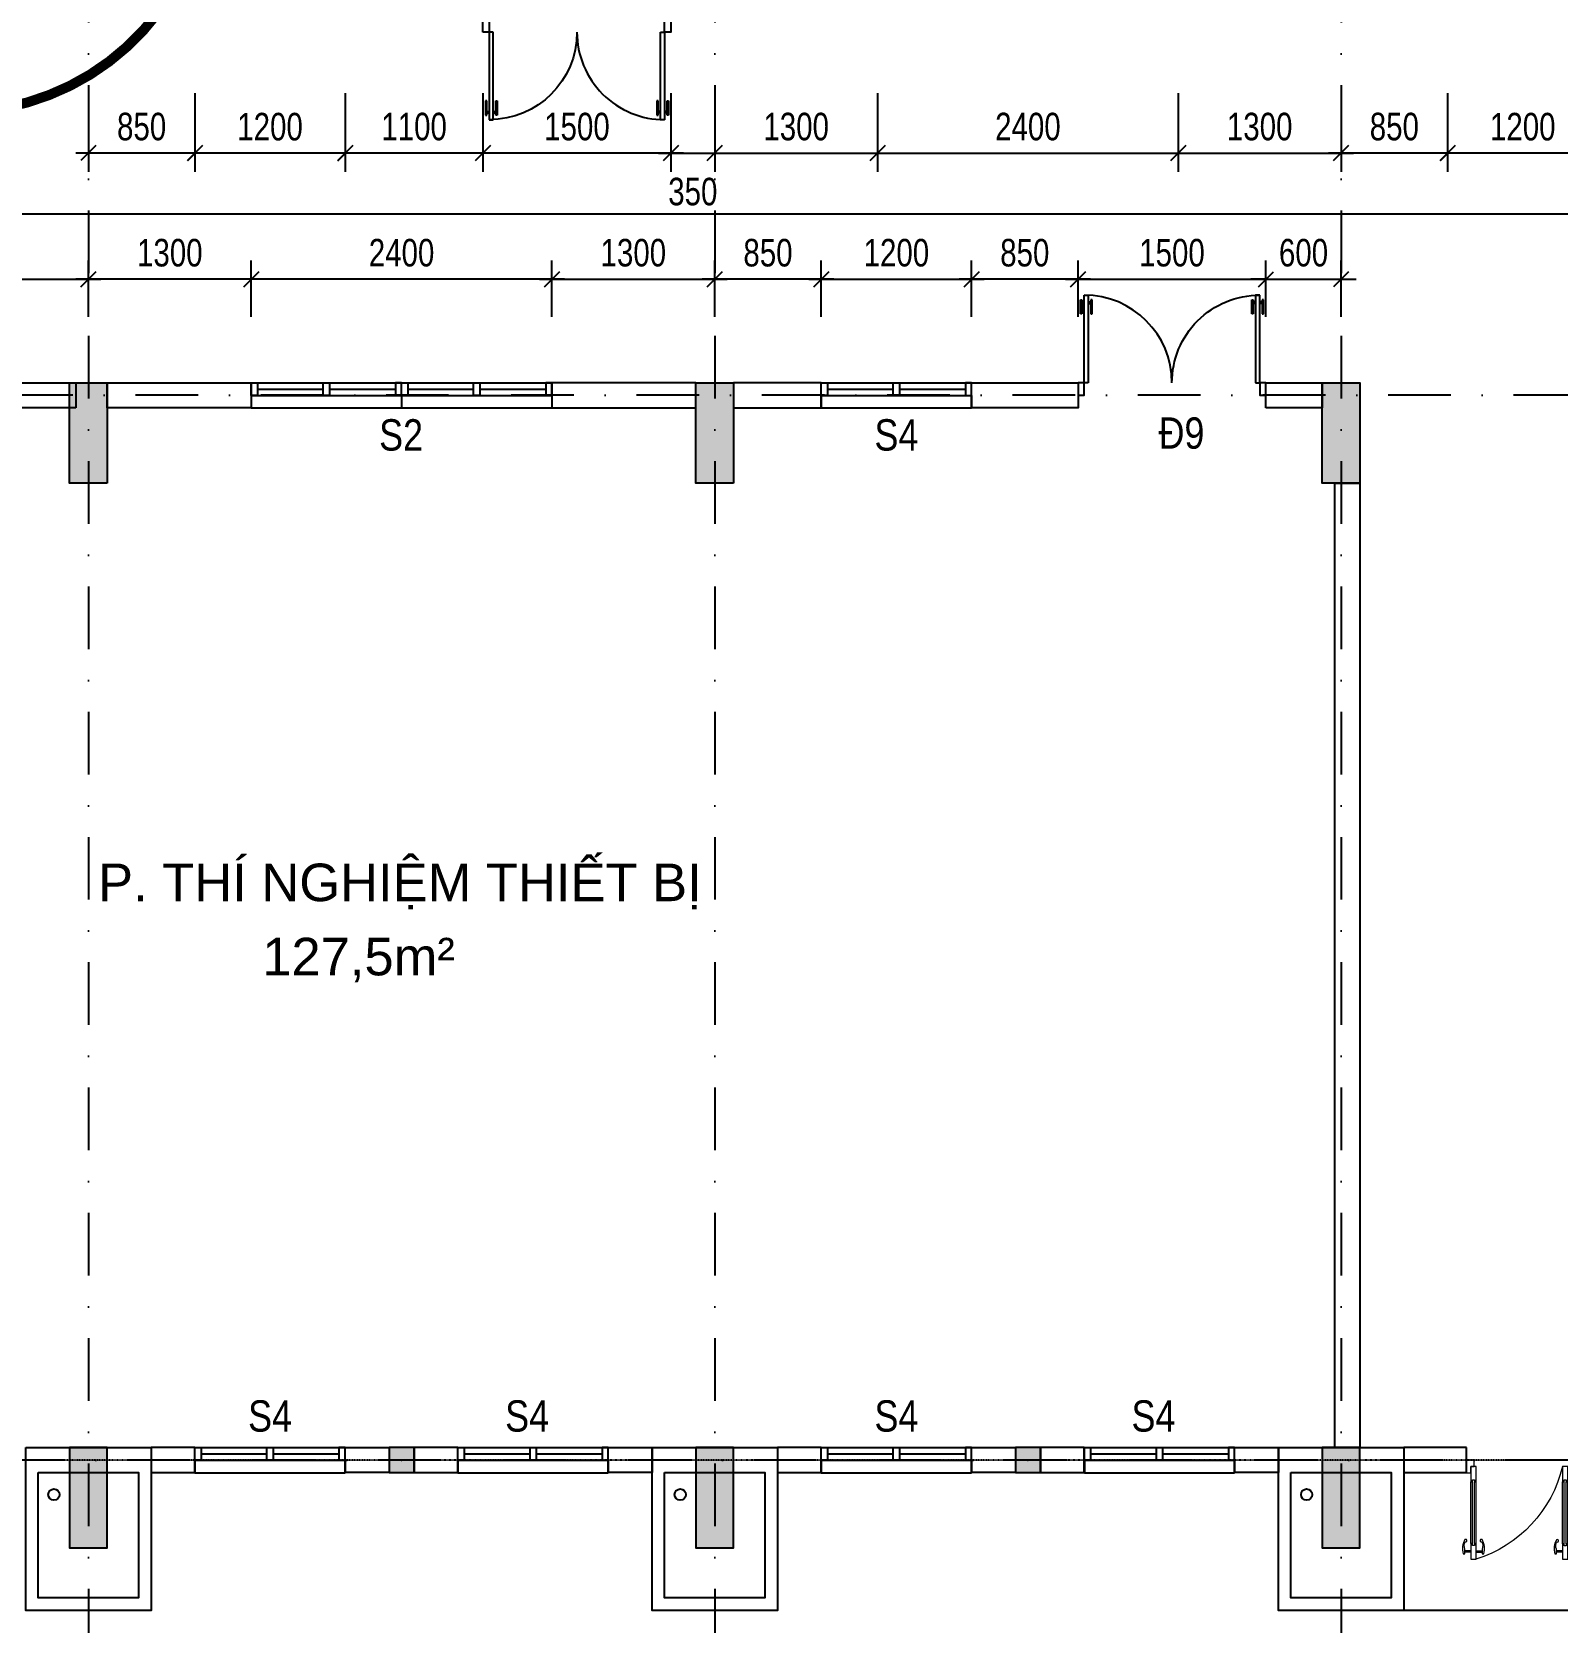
# Model space of a CAD drawing. Header units: millimetres. Extents: x -9574 to 115615, y -25569 to 161230.
# Drawn here: x 4550 to 16731, y -1379 to 11400 of the extents above; entities that cross this region are included whole.
import ezdxf
from ezdxf.enums import TextEntityAlignment as Align

# ---------------------------------------------------------------- set-up
doc = ezdxf.new("R2010")
doc.units = ezdxf.units.MM
for name, pattern in [('KHOANH CT TM-T2-VS1 2$0$HIDDEN', [9.525, 6.35, -3.175]), ('luoi  H3$0$DASHDOT', [1, 0.5, -0.25, 0, -0.25]), ('luoi  H3$0$DASHDOT2', [0.5, 0.25, -0.125, 0, -0.125])]:
    doc.linetypes.add(name, pattern=pattern)
for name, color, linetype in [('$1$KICHTHUOC', 2, 'Continuous'), ('cot TT T1$0$COT1', 7, 'Continuous'), ('cot TT T1$0$COTPHU7', 7, 'Continuous'), ('CUA3', 3, 'Continuous'), ('cuaTT T1$0$TEXTcuaT1', 2, 'Continuous'), ('DAUCAT$0$GHICHU', 6, 'Continuous'), ('dimTT T1$0$KICHTHUOC', 2, 'Continuous'), ('GAIN TT 1$0$TUONG6', 6, 'Continuous'), ('KHOANH CT TM-T2-VS1 2$0$REC', 40, 'KHOANH CT TM-T2-VS1 2$0$HIDDEN'), ('luoi  H3$0$truc 3', 8, 'Continuous'), ('luoi  H3$0$TRUC9', 251, 'luoi  H3$0$DASHDOT'), ('text T1$0$textH3', 4, 'Continuous'), ('TT T1$0$03', 4, 'Continuous'), ('TT T1$0$COTPHU7', 7, 'Continuous'), ('TT T1$0$CUA3', 3, 'Continuous'), ('TT T1$0$DODOC2', 7, 'Continuous'), ('TT T1$0$TUONG6', 6, 'Continuous')]:
    doc.layers.add(name, color=color, linetype=linetype)
doc.layers.add('TT T1$0$N-CUA', color=4, linetype='Continuous', lineweight=18)
doc.styles.add('cuaTT T1$0$VNI-Helve-Condense', font='vhelvcn_0.ttf')
doc.styles.add('DAUCAT$0$Tahoma', font='tahoma_1.ttf')
doc.styles.add('dimTT T1$1$VSIMPLEX.SHX', font='VSIMPLEX.SHX', dxfattribs={"width": 0.8})
doc.styles.add('text T1$0$VNI-HELVE', font='vhelven_0.ttf')
doc.dimstyles.new('dimTT T1$1$1-100', dxfattribs={"dimscale": 0, "dimtxt": 220, "dimasz": 120, "dimexe": 150, "dimexo": 300, "dimgap": 100, "dimtad": 1, "dimdec": 0, "dimzin": 0, "dimdsep": 46, "dimtxsty": 'dimTT T1$1$VSIMPLEX.SHX', "dimblk1": 'dimTT T1$1$_OBLIQUE', "dimblk2": 'dimTT T1$1$_OBLIQUE', "dimsah": 1, "dimcen": 0, "dimdle": 100, "dimclrd": 2, "dimclre": 2, "dimclrt": 4, "dimadec": 0, "dimazin": 0, "dimtfac": 1, "dimtdec": 0, "dimtix": 1, "dimtmove": 2, "dimatfit": 3, "dimfxl": 0, "dimtolj": 1, "dimtzin": 0, "dimlwd": -1, "dimlwe": -1, "dimarcsym": 0})

# ---------------------------------------------------------------- blocks, each defined once
blk = doc.blocks.new('luoi  H3')
at = {"layer": 'luoi  H3$0$truc 3', "linetype": 'luoi  H3$0$DASHDOT2', "ltscale": 2000}
for p, q in [((5000, 23976.2), (5000, -1379.3)), ((10000, 23976.2), (10000, -1379.3)), ((15000, 23976.2), (15000, -1379.3)), ((15000, 23976.2), (15000, -1379.3)), ((67881.8, 8500), (5.2, 8500)), ((66816.3, 0), (-994.8, 0))]:
    blk.add_line(p, q, dxfattribs=at)
at = {"layer": 'luoi  H3$0$TRUC9', "ltscale": 2}
blk.add_line((66816.3, 0), (-994.8, 0), dxfattribs=at)
blk = doc.blocks.new('TT T1$0$A$C75A46D49')
at = {"layer": 'TT T1$0$N-CUA'}
for p, q in [((-4255, 411), (-4303, 411)), ((-4255, 401), (-4303, 401)), ((-4215, 411), (-4166, 411)), ((-4215, 401), (-4166, 401)), ((-3524, 412), (-3572, 412)), ((-3524, 402), (-3572, 402)), ((-3483, 412), (-3435, 412)), ((-3483, 402), (-3435, 402)), ((-2102, 412), (-2150, 412)), ((-2102, 402), (-2150, 402)), ((-2061, 412), (-2013, 412)), ((-2061, 402), (-2013, 402)), ((-1368, 411), (-1417, 411)), ((-1368, 401), (-1417, 401)), ((-1328, 411), (-1280, 411)), ((-1328, 401), (-1280, 401)), ((-4255, 344), (-4255, -148)), ((-4214, 344), (-4214, -148)), ((-3524, 345), (-3524, -148)), ((-3483, 345), (-3483, -148)), ((-2102, 345), (-2102, -148)), ((-2061, 345), (-2061, -148)), ((-1368, 344), (-1368, -148)), ((-1328, 344), (-1328, -148))]:
    blk.add_line(p, q, dxfattribs=at)
at = {"layer": 'TT T1$0$N-CUA', "color": 8}
for p, q in [((-4243, 344), (-4243, -148)), ((-4227, 344), (-4227, -148)), ((-3512, 345), (-3512, -148)), ((-3495, 345), (-3495, -148)), ((-2090, 345), (-2090, -148)), ((-2073, 345), (-2073, -148)), ((-1356, 344), (-1356, -148)), ((-1340, 344), (-1340, -148))]:
    blk.add_line(p, q, dxfattribs=at)
at = {"layer": 'TT T1$0$N-CUA'}
for points in [[(-4302, 329, -0.468874), (-4288, 324, -0.765143), (-4303, 312, -0.211764), (-4316, 425), (-4303, 425), (-4303, 388, 0.208252)], [(-4181, 324, -0.468874), (-4167, 329, 0.208252), (-4166, 388), (-4166, 425), (-4153, 425, -0.211764), (-4166, 312, -0.765143)], [(-3571, 330, -0.468874), (-3557, 325, -0.765143), (-3572, 313, -0.211764), (-3585, 426), (-3572, 426), (-3572, 389, 0.208252)], [(-3450, 325, -0.468874), (-3435, 330, 0.208252), (-3435, 389), (-3435, 426), (-3422, 426, -0.211764), (-3435, 313, -0.765143)], [(-2135, 325, 0.468874), (-2150, 330, -0.208252), (-2150, 389), (-2150, 426), (-2163, 426, 0.211764), (-2150, 313, 0.765143)], [(-2014, 330, 0.468874), (-2028, 325, 0.765143), (-2013, 313, 0.211764), (-2000, 426), (-2013, 426), (-2013, 389, -0.208252)], [(-1402, 324, 0.468874), (-1416, 329, -0.208252), (-1417, 388), (-1417, 425), (-1430, 425, 0.211764), (-1417, 312, 0.765143)], [(-1280, 329, 0.468874), (-1295, 324, 0.765143), (-1280, 312, 0.211764), (-1267, 425), (-1280, 425), (-1280, 388, -0.208252)]]:
    blk.add_lwpolyline(points, format="xyb", close=True, dxfattribs=at)
for points in [[(-4243, 360), (-4243, 344), (-4255, 344), (-4255, 468), (-4214, 468), (-4214, 344), (-4227, 344), (-4227, 360)], [(-3512, 361), (-3512, 345), (-3524, 345), (-3524, 469), (-3483, 469), (-3483, 345), (-3495, 345), (-3495, 361)], [(-2073, 361), (-2073, 345), (-2061, 345), (-2061, 469), (-2102, 469), (-2102, 345), (-2090, 345), (-2090, 361)], [(-1340, 360), (-1340, 344), (-1328, 344), (-1328, 468), (-1368, 468), (-1368, 344), (-1356, 344), (-1356, 360)], [(-4230, -272), (-4230, -322), (-4292, -322), (-4292, -222), (-4255, -222), (-4255, -272)], [(-4255, -148), (-4243, -148), (-4243, -164), (-4227, -164), (-4227, -148), (-4214, -148), (-4214, -272), (-4255, -272)], [(-3524, -148), (-3512, -148), (-3512, -164), (-3495, -164), (-3495, -148), (-3483, -148), (-3483, -272), (-3524, -272)], [(-2061, -148), (-2073, -148), (-2073, -164), (-2090, -164), (-2090, -148), (-2102, -148), (-2102, -272), (-2061, -272)], [(-1328, -148), (-1340, -148), (-1340, -164), (-1356, -164), (-1356, -148), (-1368, -148), (-1368, -272), (-1328, -272)], [(-1352, -272), (-1352, -322), (-1291, -322), (-1291, -222), (-1328, -222), (-1328, -272)]]:
    blk.add_lwpolyline(points, close=True, dxfattribs=at)
at = {"layer": 'TT T1$0$N-CUA', "color": 8}
for centre, radius, start, end in [((-4521, -510), 1025, 13.3849, 72.6193), ((-3765, -491), 1001, 13.7039, 73.6477), ((-1820, -491), 1001, 106.3523, 166.2961), ((-1062, -512), 1027, 107.3331, 166.4857)]:
    blk.add_arc(centre, radius, start, end, dxfattribs=at)
blk = doc.blocks.new('TT T1$0$CUA 1200')
at = {"layer": 'TT T1$0$CUA3'}
for p, q in [((230027, 244954), (228827, 244954)), ((230027, 244854), (228827, 244854)), ((230027, 244854), (230027, 244954)), ((230027, 244754), (228827, 244754)), ((229402, 244804), (228877, 244804)), ((229977, 244804), (229452, 244804))]:
    blk.add_line(p, q, dxfattribs=at)
blk.add_lwpolyline([(228827, 244854), (228827, 244954)], dxfattribs=at)
for points in [[(228827, 244754), (228877, 244754), (228877, 244854), (228827, 244854)], [(229452, 244754), (229402, 244754), (229402, 244854), (229452, 244854)], [(230027, 244754), (229977, 244754), (229977, 244854), (230027, 244854)]]:
    blk.add_lwpolyline(points, close=True, dxfattribs=at)
blk = doc.blocks.new('TT T1$0$Cotvuong')
blk.add_hatch(color=256).paths.add_polyline_path([(50, 50), (-50, 50), (-50, -50), (50, -50)])
blk.add_lwpolyline([(-50, -50), (50, -50), (50, 50), (-50, 50)], close=True)
blk.add_point((0, 0))
blk = doc.blocks.new('TT T1$0$D1500')
at = {"linetype": 'Continuous'}
for p, q in [((-700, -50), (-700, -82)), ((0, -50), (-700, -50)), ((-700, -82), (0, -82)), ((-550, -20), (-663, -20)), ((-663, -20), (-663, -31)), ((-663, -31), (-550, -31)), ((-663, -102), (-550, -102)), ((-663, -112), (-663, -102)), ((-550, -112), (-663, -112)), ((-645, -31), (-645, -50)), ((-645, -82), (-645, -102)), ((-634, -31), (-634, -50)), ((-634, -82), (-634, -102)), ((-550, -31), (-550, -20)), ((-550, -102), (-550, -112)), ((-550, -1388), (-663, -1388)), ((-663, -1388), (-663, -1398)), ((-663, -1398), (-550, -1398)), ((-645, -1418), (-645, -1398)), ((-634, -1418), (-634, -1398)), ((-550, -1398), (-550, -1388)), ((-700, -1418), (0, -1418)), ((-700, -1450), (-700, -1418)), ((0, -1450), (-700, -1450)), ((-663, -1469), (-550, -1469)), ((-663, -1480), (-663, -1469)), ((-550, -1480), (-663, -1480)), ((-645, -1469), (-645, -1450)), ((-634, -1469), (-634, -1450)), ((-550, -1469), (-550, -1480))]:
    blk.add_line(p, q, dxfattribs=at)
at = {"color": 4, "linetype": 'Continuous'}
for p, q in [((0, -82), (0, -50)), ((0, -1418), (0, -1450))]:
    blk.add_line(p, q, dxfattribs=at)
at = {"ltscale": 2}
for points in [[(0, -50), (100, -50), (100, 0), (0, 0)], [(0, -1500), (100, -1500), (100, -1450), (0, -1450)]]:
    blk.add_lwpolyline(points, close=True, dxfattribs=at)
at = {"linetype": 'Continuous', "extrusion": (0, 0, -1)}
blk.add_ellipse((0, -50), major_axis=(495, 495), ratio=1, start_param=2.356194, end_param=3.926991, dxfattribs=at)
at = {"linetype": 'Continuous'}
blk.add_ellipse((0, -1450), major_axis=(-495, 495), ratio=1, start_param=-0.785398, end_param=0.785398, dxfattribs=at)
blk = doc.blocks.new('TT T1')
at = {"layer": 'TT T1$0$03'}
blk.add_lwpolyline([(19500, -1199.6), (15500, -1199.6)], dxfattribs=at)
at = {"layer": 'TT T1$0$DODOC2', "ltscale": 2}
for centre in [(4725, -274.4), (9725, -274.4), (14725, -274.4)]:
    blk.add_circle(centre, 45, dxfattribs=at)
at = {"layer": 'TT T1$0$TUONG6'}
for points in [[(4900, 8400), (3250, 8400), (3250, 8600), (4900, 8600)], [(5150, 8400), (5150, 8600), (6300, 8600), (6300, 8400)], [(9850, 8400), (9850, 8600), (8700, 8600), (8700, 8400)], [(10150, 8400), (10850, 8400), (10850, 8600), (10150, 8600)], [(12050, 8600), (12900, 8600), (12900, 8400), (12050, 8400)], [(14400, 8400), (14400, 8600), (14850, 8600), (14850, 8400)], [(15150, 7800), (15150, 100.4), (14950, 100.4), (14950, 7800)], [(5500, -99.3), (5850, -99.3), (5850, 100.7), (5500, 100.7)], [(7050, 100.7), (7400, 100.7), (7400, -99.3), (7050, -99.3)], [(7950, 100.7), (7600, 100.7), (7600, -99.3), (7950, -99.3)], [(9500, -99.3), (9150, -99.3), (9150, 100.7), (9500, 100.7)], [(10500, -99.3), (10850, -99.3), (10850, 100.7), (10500, 100.7)], [(12050, 100.7), (12400, 100.7), (12400, -99.3), (12050, -99.3)], [(12950, 100.7), (12600, 100.7), (12600, -99.3), (12950, -99.3)], [(14500, -99.3), (14150, -99.3), (14150, 100.7), (14500, 100.7)], [(16000.1, 100.4), (15500.2, 100.4), (15500.2, -99.6), (16000.1, -99.6)]]:
    blk.add_lwpolyline(points, close=True, dxfattribs=at)
at = {"layer": 'TT T1$0$03', "rotation": 180}
for p in [(236327.4, 253353.6), (237527.4, 253353.6), (240877.4, 253353.6), (235877.4, 244854.3), (237977.4, 244854.3), (240877.4, 244854.3), (242977.4, 244854.3)]:
    blk.add_blockref('TT T1$0$CUA 1200', p, dxfattribs=at)
at = {"layer": 'TT T1$0$COTPHU7', "ltscale": 2, "xscale": 2, "yscale": 2, "rotation": 180}
for p in [(7500, 0.7), (12500, 0.7)]:
    blk.add_blockref('TT T1$0$Cotvuong', p, dxfattribs=at)
at = {"layer": 'TT T1$0$CUA3', "xscale": -1}
for name, p, rotation in [('TT T1$0$D1500', (9650, 11400), 270), ('TT T1$0$A$C75A46D49', (20291.7, -321.9), 180)]:
    blk.add_blockref(name, p, dxfattribs=dict(at, rotation=rotation))
at = {"layer": 'TT T1$0$CUA3', "rotation": 270}
blk.add_blockref('TT T1$0$D1500', (14400, 8600), dxfattribs=at)
blk = doc.blocks.new('text T1')
at = {"layer": 'text T1$0$textH3', "style": 'text T1$0$VNI-HELVE'}
for s, p in [('P. THÍ NGHIEÄM THIEÁT BÒ', (5077, 4462)), ('127,5m²', (6388, 3870))]:
    blk.add_text(s, height=300, dxfattribs=at).set_placement(p)
blk = doc.blocks.new('*U229')
blk.add_line((-7.94, 0), (-1020, 0))
at = {"style": 'DAUCAT$0$Tahoma', "flags": 8}
for tag, p in [('VIEWNUMBER-b', (-1027.94, 0)), ('VIEWNUMBER', (0, 0))]:
    blk.add_attdef(tag, text='', height=2.5, dxfattribs=at).set_placement(p, align=Align.BOTTOM_CENTER)
for tag, p in [('SHEETNUMBER-b', (-1027.94, -1.59)), ('SHEETNUMBER', (0, -1.59))]:
    blk.add_attdef(tag, text='', height=2.5, dxfattribs=at).set_placement(p, align=Align.TOP_CENTER)
blk = doc.blocks.new('DAUCAT')
at = {"layer": 'DAUCAT$0$GHICHU', "color": 6, "xscale": 70, "yscale": 70, "zscale": 70}
blk.add_blockref('*U229', (68831, 9947), dxfattribs=at)
blk = doc.blocks.new('GAIN TT 1')
at = {"layer": 'GAIN TT 1$0$TUONG6'}
for points in [[(4500, 100.4), (5500, 100.4), (5500, -1199.6), (4500, -1199.6)], [(9500, 100.4), (10500, 100.4), (10500, -1199.6), (9500, -1199.6)], [(14500, 100.4), (15500, 100.4), (15500, -1199.6), (14500, -1199.6)], [(4600, -99.6), (5400, -99.6), (5400, -1099.6), (4600, -1099.6)], [(9600, -99.6), (10400, -99.6), (10400, -1099.6), (9600, -1099.6)], [(14600, -99.6), (15400, -99.6), (15400, -1099.6), (14600, -1099.6)]]:
    blk.add_lwpolyline(points, close=True, dxfattribs=at)
blk = doc.blocks.new('cot TT T1$0$COTRET')
at = {"layer": 'cot TT T1$0$COT1'}
for points in [[(50610, -12100), (50910, -12100), (50910, -11300), (50610, -11300)], [(55610, -12100), (55910, -12100), (55910, -11300), (55610, -11300)], [(60610, -12100), (60910, -12100), (60910, -11300), (60610, -11300)], [(50610, -19800), (50910, -19800), (50910, -20600), (50610, -20600)], [(55610, -19800), (55910, -19800), (55910, -20600), (55610, -20600)], [(60610, -19800), (60910, -19800), (60910, -20600), (60610, -20600)]]:
    blk.add_hatch(color=256, dxfattribs=at).paths.add_polyline_path(points)
for points in [[(50610, -12100), (50910, -12100), (50910, -11300), (50610, -11300)], [(55610, -12100), (55910, -12100), (55910, -11300), (55610, -11300)], [(60610, -12100), (60910, -12100), (60910, -11300), (60610, -11300)], [(50610, -19800), (50910, -19800), (50910, -20600), (50610, -20600)], [(55610, -19800), (55910, -19800), (55910, -20600), (55610, -20600)], [(60610, -19800), (60910, -19800), (60910, -20600), (60610, -20600)]]:
    blk.add_lwpolyline(points, close=True, dxfattribs=at)
blk = doc.blocks.new('cot TT T1$0$Cotvuong')
blk.add_hatch(color=256).paths.add_polyline_path([(50, 50), (-50, 50), (-50, -50), (50, -50)])
blk.add_lwpolyline([(-50, -50), (50, -50), (50, 50), (-50, 50)], close=True)
blk.add_point((0, 0))
blk = doc.blocks.new('cot TT T1')
at = {"layer": 'cot TT T1$0$COT1', "ltscale": 2, "extrusion": (0, 0, -1), "zscale": -1}
blk.add_blockref('cot TT T1$0$COTRET', (-65760, 19900), dxfattribs=at)
at = {"layer": 'cot TT T1$0$COTPHU7', "ltscale": 2, "xscale": 2, "yscale": 2, "rotation": 180}
for p in [(7500, 1), (12500, 1)]:
    blk.add_blockref('cot TT T1$0$Cotvuong', p, dxfattribs=at)
blk = doc.blocks.new('KHOANH CT TM-T2-VS1 2')
at = {"layer": 'KHOANH CT TM-T2-VS1 2$0$REC', "ltscale": 100, "const_width": 80}
blk.add_lwpolyline([(1145, 24384), (3960, 24384, -0.414214), (5960, 22384), (5960, 12760, -0.414214), (3960, 10760), (1145, 10760, -0.414214), (-855, 12760), (-855, 22384, -0.414214)], format="xyb", close=True, dxfattribs=at)
blk = doc.blocks.new('dimTT T1$1$_OBLIQUE')
at = {"color": 0, "linetype": 'ByBlock'}
blk.add_line((-0.5, -0.5), (0.5, 0.5), dxfattribs=at)
blk = doc.blocks.new('*D2052')
at = {"layer": 'DEFPOINTS', "color": 0, "ltscale": 2}
for p in [(5000, 9427), (3250, 8950), (5000, 8826)]:
    blk.add_point(p, dxfattribs=at)
at = {"layer": 'dimTT T1$0$KICHTHUOC', "color": 2, "ltscale": 2}
for p, q in [((3250, 9250), (3250, 9577)), ((5000, 9126), (5000, 9577)), ((3150, 9427), (5100, 9427))]:
    blk.add_line(p, q, dxfattribs=at)
at = {"layer": 'dimTT T1$0$KICHTHUOC', "color": 2, "ltscale": 2, "xscale": 120, "yscale": 120, "zscale": 120, "rotation": 180}
blk.add_blockref('dimTT T1$1$_OBLIQUE', (3250, 9427), dxfattribs=at)
at = {"layer": 'dimTT T1$0$KICHTHUOC', "color": 2, "ltscale": 2, "xscale": 120, "yscale": 120, "zscale": 120}
blk.add_blockref('dimTT T1$1$_OBLIQUE', (5000, 9427), dxfattribs=at)
at = {"layer": 'dimTT T1$0$KICHTHUOC', "color": 4, "ltscale": 2, "insert": (4125, 9637), "char_height": 220, "attachment_point": 5, "style": 'dimTT T1$1$VSIMPLEX.SHX'}
blk.add_mtext('\\A1;1750', dxfattribs=at)
blk = doc.blocks.new('*D2130')
at = {"layer": 'DEFPOINTS', "color": 0, "ltscale": 2}
for p in [(10000, 11212), (11300, 11212), (11300, 10434)]:
    blk.add_point(p, dxfattribs=at)
at = {"layer": 'dimTT T1$0$KICHTHUOC', "color": 2, "ltscale": 2}
for p, q in [((10000, 10912), (10000, 10284)), ((11300, 10912), (11300, 10284)), ((9900, 10434), (11400, 10434))]:
    blk.add_line(p, q, dxfattribs=at)
at = {"layer": 'dimTT T1$0$KICHTHUOC', "color": 2, "ltscale": 2, "xscale": 120, "yscale": 120, "zscale": 120, "rotation": 180}
blk.add_blockref('dimTT T1$1$_OBLIQUE', (10000, 10434), dxfattribs=at)
at = {"layer": 'dimTT T1$0$KICHTHUOC', "color": 2, "ltscale": 2, "xscale": 120, "yscale": 120, "zscale": 120}
blk.add_blockref('dimTT T1$1$_OBLIQUE', (11300, 10434), dxfattribs=at)
at = {"layer": 'dimTT T1$0$KICHTHUOC', "color": 4, "ltscale": 2, "insert": (10650, 10644), "char_height": 220, "attachment_point": 5, "style": 'dimTT T1$1$VSIMPLEX.SHX'}
blk.add_mtext('\\A1;1300', dxfattribs=at)
blk = doc.blocks.new('*D2131')
at = {"layer": 'DEFPOINTS', "color": 0, "ltscale": 2}
for p in [(11300, 11212), (13700, 11212), (13700, 10434)]:
    blk.add_point(p, dxfattribs=at)
at = {"layer": 'dimTT T1$0$KICHTHUOC', "color": 2, "ltscale": 2}
for p, q in [((11300, 10912), (11300, 10284)), ((13700, 10912), (13700, 10284)), ((11200, 10434), (13800, 10434))]:
    blk.add_line(p, q, dxfattribs=at)
at = {"layer": 'dimTT T1$0$KICHTHUOC', "color": 2, "ltscale": 2, "xscale": 120, "yscale": 120, "zscale": 120, "rotation": 180}
blk.add_blockref('dimTT T1$1$_OBLIQUE', (11300, 10434), dxfattribs=at)
at = {"layer": 'dimTT T1$0$KICHTHUOC', "color": 2, "ltscale": 2, "xscale": 120, "yscale": 120, "zscale": 120}
blk.add_blockref('dimTT T1$1$_OBLIQUE', (13700, 10434), dxfattribs=at)
at = {"layer": 'dimTT T1$0$KICHTHUOC', "color": 4, "ltscale": 2, "insert": (12500, 10644), "char_height": 220, "attachment_point": 5, "style": 'dimTT T1$1$VSIMPLEX.SHX'}
blk.add_mtext('\\A1;2400', dxfattribs=at)
blk = doc.blocks.new('*D2132')
at = {"layer": 'DEFPOINTS', "color": 0, "ltscale": 2}
for p in [(13700, 11212), (15000, 11212), (15000, 10434)]:
    blk.add_point(p, dxfattribs=at)
at = {"layer": 'dimTT T1$0$KICHTHUOC', "color": 2, "ltscale": 2}
for p, q in [((13700, 10912), (13700, 10284)), ((15000, 10912), (15000, 10284)), ((13600, 10434), (15100, 10434))]:
    blk.add_line(p, q, dxfattribs=at)
at = {"layer": 'dimTT T1$0$KICHTHUOC', "color": 2, "ltscale": 2, "xscale": 120, "yscale": 120, "zscale": 120, "rotation": 180}
blk.add_blockref('dimTT T1$1$_OBLIQUE', (13700, 10434), dxfattribs=at)
at = {"layer": 'dimTT T1$0$KICHTHUOC', "color": 2, "ltscale": 2, "xscale": 120, "yscale": 120, "zscale": 120}
blk.add_blockref('dimTT T1$1$_OBLIQUE', (15000, 10434), dxfattribs=at)
at = {"layer": 'dimTT T1$0$KICHTHUOC', "color": 4, "ltscale": 2, "insert": (14350, 10644), "char_height": 220, "attachment_point": 5, "style": 'dimTT T1$1$VSIMPLEX.SHX'}
blk.add_mtext('\\A1;1300', dxfattribs=at)
blk = doc.blocks.new('*D2149')
at = {"layer": 'DEFPOINTS', "color": 0, "ltscale": 2}
for p in [(5000, 9427), (5000, 8826), (6300, 8826)]:
    blk.add_point(p, dxfattribs=at)
at = {"layer": 'dimTT T1$0$KICHTHUOC', "color": 2, "ltscale": 2}
for p, q in [((5000, 9126), (5000, 9577)), ((6300, 9126), (6300, 9577)), ((6400, 9427), (4900, 9427))]:
    blk.add_line(p, q, dxfattribs=at)
at = {"layer": 'dimTT T1$0$KICHTHUOC', "color": 2, "ltscale": 2, "xscale": 120, "yscale": 120, "zscale": 120, "rotation": 180}
blk.add_blockref('dimTT T1$1$_OBLIQUE', (5000, 9427), dxfattribs=at)
at = {"layer": 'dimTT T1$0$KICHTHUOC', "color": 2, "ltscale": 2, "xscale": 120, "yscale": 120, "zscale": 120}
blk.add_blockref('dimTT T1$1$_OBLIQUE', (6300, 9427), dxfattribs=at)
at = {"layer": 'dimTT T1$0$KICHTHUOC', "color": 4, "ltscale": 2, "insert": (5650, 9637), "char_height": 220, "attachment_point": 5, "style": 'dimTT T1$1$VSIMPLEX.SHX'}
blk.add_mtext('\\A1;1300', dxfattribs=at)
blk = doc.blocks.new('*D2150')
at = {"layer": 'DEFPOINTS', "color": 0, "ltscale": 2}
for p in [(6300, 9427), (6300, 8826), (8700, 8826)]:
    blk.add_point(p, dxfattribs=at)
at = {"layer": 'dimTT T1$0$KICHTHUOC', "color": 2, "ltscale": 2}
for p, q in [((6300, 9126), (6300, 9577)), ((8700, 9126), (8700, 9577)), ((8800, 9427), (6200, 9427))]:
    blk.add_line(p, q, dxfattribs=at)
at = {"layer": 'dimTT T1$0$KICHTHUOC', "color": 2, "ltscale": 2, "xscale": 120, "yscale": 120, "zscale": 120, "rotation": 180}
blk.add_blockref('dimTT T1$1$_OBLIQUE', (6300, 9427), dxfattribs=at)
at = {"layer": 'dimTT T1$0$KICHTHUOC', "color": 2, "ltscale": 2, "xscale": 120, "yscale": 120, "zscale": 120}
blk.add_blockref('dimTT T1$1$_OBLIQUE', (8700, 9427), dxfattribs=at)
at = {"layer": 'dimTT T1$0$KICHTHUOC', "color": 4, "ltscale": 2, "insert": (7500, 9637), "char_height": 220, "attachment_point": 5, "style": 'dimTT T1$1$VSIMPLEX.SHX'}
blk.add_mtext('\\A1;2400', dxfattribs=at)
blk = doc.blocks.new('*D2151')
at = {"layer": 'DEFPOINTS', "color": 0, "ltscale": 2}
for p in [(10000, 9427), (8700, 8826), (10000, 8826)]:
    blk.add_point(p, dxfattribs=at)
at = {"layer": 'dimTT T1$0$KICHTHUOC', "color": 2, "ltscale": 2}
for p, q in [((8700, 9126), (8700, 9577)), ((10000, 9126), (10000, 9577)), ((8600, 9427), (10100, 9427))]:
    blk.add_line(p, q, dxfattribs=at)
at = {"layer": 'dimTT T1$0$KICHTHUOC', "color": 2, "ltscale": 2, "xscale": 120, "yscale": 120, "zscale": 120, "rotation": 180}
blk.add_blockref('dimTT T1$1$_OBLIQUE', (8700, 9427), dxfattribs=at)
at = {"layer": 'dimTT T1$0$KICHTHUOC', "color": 2, "ltscale": 2, "xscale": 120, "yscale": 120, "zscale": 120}
blk.add_blockref('dimTT T1$1$_OBLIQUE', (10000, 9427), dxfattribs=at)
at = {"layer": 'dimTT T1$0$KICHTHUOC', "color": 4, "ltscale": 2, "insert": (9350, 9637), "char_height": 220, "attachment_point": 5, "style": 'dimTT T1$1$VSIMPLEX.SHX'}
blk.add_mtext('\\A1;1300', dxfattribs=at)
blk = doc.blocks.new('*D2152')
at = {"layer": 'DEFPOINTS', "color": 0, "ltscale": 2}
for p in [(15000, 9427), (14400, 8895), (15000, 8826)]:
    blk.add_point(p, dxfattribs=at)
at = {"layer": 'dimTT T1$0$KICHTHUOC', "color": 2, "ltscale": 2}
for p, q in [((14400, 9195), (14400, 9577)), ((15000, 9126), (15000, 9577)), ((14400, 9427), (14280, 9427)), ((14400, 9427), (15000, 9427)), ((15000, 9427), (15120, 9427))]:
    blk.add_line(p, q, dxfattribs=at)
at = {"layer": 'dimTT T1$0$KICHTHUOC', "color": 2, "ltscale": 2, "xscale": 120, "yscale": 120, "zscale": 120}
blk.add_blockref('dimTT T1$1$_OBLIQUE', (14400, 9427), dxfattribs=at)
at = {"layer": 'dimTT T1$0$KICHTHUOC', "color": 2, "ltscale": 2, "xscale": 120, "yscale": 120, "zscale": 120, "rotation": 180}
blk.add_blockref('dimTT T1$1$_OBLIQUE', (15000, 9427), dxfattribs=at)
at = {"layer": 'dimTT T1$0$KICHTHUOC', "color": 4, "ltscale": 2, "insert": (14700, 9637), "char_height": 220, "attachment_point": 5, "style": 'dimTT T1$1$VSIMPLEX.SHX'}
blk.add_mtext('\\A1;600', dxfattribs=at)
blk = doc.blocks.new('*D2153')
at = {"layer": 'DEFPOINTS', "color": 0, "ltscale": 2}
for p in [(12050, 9427), (10850, 8826), (12050, 8826)]:
    blk.add_point(p, dxfattribs=at)
at = {"layer": 'dimTT T1$0$KICHTHUOC', "color": 2, "ltscale": 2}
for p, q in [((10850, 9126), (10850, 9577)), ((12050, 9126), (12050, 9577)), ((10750, 9427), (12150, 9427))]:
    blk.add_line(p, q, dxfattribs=at)
at = {"layer": 'dimTT T1$0$KICHTHUOC', "color": 2, "ltscale": 2, "xscale": 120, "yscale": 120, "zscale": 120, "rotation": 180}
blk.add_blockref('dimTT T1$1$_OBLIQUE', (10850, 9427), dxfattribs=at)
at = {"layer": 'dimTT T1$0$KICHTHUOC', "color": 2, "ltscale": 2, "xscale": 120, "yscale": 120, "zscale": 120}
blk.add_blockref('dimTT T1$1$_OBLIQUE', (12050, 9427), dxfattribs=at)
at = {"layer": 'dimTT T1$0$KICHTHUOC', "color": 4, "ltscale": 2, "insert": (11450, 9637), "char_height": 220, "attachment_point": 5, "style": 'dimTT T1$1$VSIMPLEX.SHX'}
blk.add_mtext('\\A1;1200', dxfattribs=at)
blk = doc.blocks.new('*D2154')
at = {"layer": 'DEFPOINTS', "color": 0, "ltscale": 2}
for p in [(10000, 9427), (10000, 8826), (10850, 8826)]:
    blk.add_point(p, dxfattribs=at)
at = {"layer": 'dimTT T1$0$KICHTHUOC', "color": 2, "ltscale": 2}
for p, q in [((10000, 9126), (10000, 9577)), ((10850, 9126), (10850, 9577)), ((10950, 9427), (9900, 9427))]:
    blk.add_line(p, q, dxfattribs=at)
at = {"layer": 'dimTT T1$0$KICHTHUOC', "color": 2, "ltscale": 2, "xscale": 120, "yscale": 120, "zscale": 120, "rotation": 180}
blk.add_blockref('dimTT T1$1$_OBLIQUE', (10000, 9427), dxfattribs=at)
at = {"layer": 'dimTT T1$0$KICHTHUOC', "color": 2, "ltscale": 2, "xscale": 120, "yscale": 120, "zscale": 120}
blk.add_blockref('dimTT T1$1$_OBLIQUE', (10850, 9427), dxfattribs=at)
at = {"layer": 'dimTT T1$0$KICHTHUOC', "color": 4, "ltscale": 2, "insert": (10425, 9637), "char_height": 220, "attachment_point": 5, "style": 'dimTT T1$1$VSIMPLEX.SHX'}
blk.add_mtext('\\A1;850', dxfattribs=at)
blk = doc.blocks.new('*D2246')
at = {"layer": 'DEFPOINTS', "color": 0, "ltscale": 2}
for p in [(15000, 11212), (15850, 11212), (15000, 10434)]:
    blk.add_point(p, dxfattribs=at)
at = {"layer": 'dimTT T1$0$KICHTHUOC', "color": 2, "ltscale": 2}
for p, q in [((15000, 10912), (15000, 10284)), ((15850, 10912), (15850, 10284)), ((15950, 10434), (14900, 10434))]:
    blk.add_line(p, q, dxfattribs=at)
at = {"layer": 'dimTT T1$0$KICHTHUOC', "color": 2, "ltscale": 2, "xscale": 120, "yscale": 120, "zscale": 120}
for p, rotation in [((15000, 10434), 179.9999999999974), ((15850, 10434), 359.9999999999973)]:
    blk.add_blockref('dimTT T1$1$_OBLIQUE', p, dxfattribs=dict(at, rotation=rotation))
at = {"layer": 'dimTT T1$0$KICHTHUOC', "color": 4, "ltscale": 2, "insert": (15425, 10644), "char_height": 220, "attachment_point": 5, "style": 'dimTT T1$1$VSIMPLEX.SHX'}
blk.add_mtext('\\A1;850', dxfattribs=at)
blk = doc.blocks.new('*D2249')
at = {"layer": 'DEFPOINTS', "color": 0, "ltscale": 2}
for p in [(15850, 11212), (17050, 11211), (15850, 10433)]:
    blk.add_point(p, dxfattribs=at)
at = {"layer": 'dimTT T1$0$KICHTHUOC', "color": 2, "ltscale": 2}
for p, q in [((15850, 10912), (15850, 10283)), ((17050, 10911), (17050, 10283)), ((17150, 10433), (15750, 10433))]:
    blk.add_line(p, q, dxfattribs=at)
at = {"layer": 'dimTT T1$0$KICHTHUOC', "color": 2, "ltscale": 2, "xscale": 120, "yscale": 120, "zscale": 120}
for p, rotation in [((15850, 10433), 179.9999999999974), ((17050, 10433), 359.9999999999973)]:
    blk.add_blockref('dimTT T1$1$_OBLIQUE', p, dxfattribs=dict(at, rotation=rotation))
at = {"layer": 'dimTT T1$0$KICHTHUOC', "color": 4, "ltscale": 2, "insert": (16450, 10643), "char_height": 220, "attachment_point": 5, "style": 'dimTT T1$1$VSIMPLEX.SHX'}
blk.add_mtext('\\A1;1200', dxfattribs=at)
blk = doc.blocks.new('*D2251')
at = {"layer": 'DEFPOINTS', "color": 0, "ltscale": 2}
for p in [(5000, 11212), (5850, 11212), (5000, 10434)]:
    blk.add_point(p, dxfattribs=at)
at = {"layer": 'dimTT T1$0$KICHTHUOC', "color": 2, "ltscale": 2}
for p, q in [((5000, 10912), (5000, 10284)), ((5850, 10912), (5850, 10284)), ((5950, 10434), (4900, 10434))]:
    blk.add_line(p, q, dxfattribs=at)
at = {"layer": 'dimTT T1$0$KICHTHUOC', "color": 2, "ltscale": 2, "xscale": 120, "yscale": 120, "zscale": 120}
for p, rotation in [((5000, 10434), 179.9999999999974), ((5850, 10434), 359.9999999999973)]:
    blk.add_blockref('dimTT T1$1$_OBLIQUE', p, dxfattribs=dict(at, rotation=rotation))
at = {"layer": 'dimTT T1$0$KICHTHUOC', "color": 4, "ltscale": 2, "insert": (5425, 10644), "char_height": 220, "attachment_point": 5, "style": 'dimTT T1$1$VSIMPLEX.SHX'}
blk.add_mtext('\\A1;850', dxfattribs=at)
blk = doc.blocks.new('*D2252')
at = {"layer": 'DEFPOINTS', "color": 0, "ltscale": 2}
for p in [(8150, 11212), (9650, 11212), (8150, 10434)]:
    blk.add_point(p, dxfattribs=at)
at = {"layer": 'dimTT T1$0$KICHTHUOC', "color": 2, "ltscale": 2}
for p, q in [((8150, 10912), (8150, 10284)), ((9650, 10912), (9650, 10284)), ((9750, 10434), (8050, 10434))]:
    blk.add_line(p, q, dxfattribs=at)
at = {"layer": 'dimTT T1$0$KICHTHUOC', "color": 2, "ltscale": 2, "xscale": 120, "yscale": 120, "zscale": 120}
for p, rotation in [((8150, 10434), 179.9999999999974), ((9650, 10434), 359.9999999999973)]:
    blk.add_blockref('dimTT T1$1$_OBLIQUE', p, dxfattribs=dict(at, rotation=rotation))
at = {"layer": 'dimTT T1$0$KICHTHUOC', "color": 4, "ltscale": 2, "insert": (8900, 10644), "char_height": 220, "attachment_point": 5, "style": 'dimTT T1$1$VSIMPLEX.SHX'}
blk.add_mtext('\\A1;1500', dxfattribs=at)
blk = doc.blocks.new('*D2253')
at = {"layer": 'DEFPOINTS', "color": 0, "ltscale": 2}
for p in [(9650, 11211), (10000, 11212), (10000, 10434)]:
    blk.add_point(p, dxfattribs=at)
at = {"layer": 'dimTT T1$0$KICHTHUOC', "color": 2, "ltscale": 2}
for p, q in [((9650, 10911), (9650, 10284)), ((10000, 10912), (10000, 10284)), ((9550, 10434), (10100, 10434))]:
    blk.add_line(p, q, dxfattribs=at)
at = {"layer": 'dimTT T1$0$KICHTHUOC', "color": 2, "ltscale": 2, "xscale": 120, "yscale": 120, "zscale": 120, "rotation": 180}
blk.add_blockref('dimTT T1$1$_OBLIQUE', (9650, 10434), dxfattribs=at)
at = {"layer": 'dimTT T1$0$KICHTHUOC', "color": 2, "ltscale": 2, "xscale": 120, "yscale": 120, "zscale": 120}
blk.add_blockref('dimTT T1$1$_OBLIQUE', (10000, 10434), dxfattribs=at)
at = {"layer": 'dimTT T1$0$KICHTHUOC', "color": 4, "ltscale": 2, "insert": (9825, 10125), "char_height": 220, "attachment_point": 5, "style": 'dimTT T1$1$VSIMPLEX.SHX'}
blk.add_mtext('\\A1;350', dxfattribs=at)
blk = doc.blocks.new('*D2254')
at = {"layer": 'DEFPOINTS', "color": 0, "ltscale": 2}
for p in [(5850, 11212), (7050, 11211), (5850, 10433)]:
    blk.add_point(p, dxfattribs=at)
at = {"layer": 'dimTT T1$0$KICHTHUOC', "color": 2, "ltscale": 2}
for p, q in [((5850, 10912), (5850, 10283)), ((7050, 10911), (7050, 10283)), ((7150, 10433), (5750, 10433))]:
    blk.add_line(p, q, dxfattribs=at)
at = {"layer": 'dimTT T1$0$KICHTHUOC', "color": 2, "ltscale": 2, "xscale": 120, "yscale": 120, "zscale": 120}
for p, rotation in [((5850, 10433), 179.9999999999974), ((7050, 10433), 359.9999999999973)]:
    blk.add_blockref('dimTT T1$1$_OBLIQUE', p, dxfattribs=dict(at, rotation=rotation))
at = {"layer": 'dimTT T1$0$KICHTHUOC', "color": 4, "ltscale": 2, "insert": (6450, 10643), "char_height": 220, "attachment_point": 5, "style": 'dimTT T1$1$VSIMPLEX.SHX'}
blk.add_mtext('\\A1;1200', dxfattribs=at)
blk = doc.blocks.new('*D2255')
at = {"layer": 'DEFPOINTS', "color": 0, "ltscale": 2}
for p in [(7050, 11211), (8150, 11211), (7050, 10434)]:
    blk.add_point(p, dxfattribs=at)
at = {"layer": 'dimTT T1$0$KICHTHUOC', "color": 2, "ltscale": 2}
for p, q in [((7050, 10911), (7050, 10284)), ((8150, 10911), (8150, 10284)), ((8250, 10434), (6950, 10434))]:
    blk.add_line(p, q, dxfattribs=at)
at = {"layer": 'dimTT T1$0$KICHTHUOC', "color": 2, "ltscale": 2, "xscale": 120, "yscale": 120, "zscale": 120}
for p, rotation in [((7050, 10434), 179.9999999999974), ((8150, 10434), 359.9999999999973)]:
    blk.add_blockref('dimTT T1$1$_OBLIQUE', p, dxfattribs=dict(at, rotation=rotation))
at = {"layer": 'dimTT T1$0$KICHTHUOC', "color": 4, "ltscale": 2, "insert": (7600, 10644), "char_height": 220, "attachment_point": 5, "style": 'dimTT T1$1$VSIMPLEX.SHX'}
blk.add_mtext('\\A1;1100', dxfattribs=at)
blk = doc.blocks.new('*D2256')
at = {"layer": 'DEFPOINTS', "color": 0, "ltscale": 2}
for p in [(12050, 9427), (12050, 8826), (12900, 8826)]:
    blk.add_point(p, dxfattribs=at)
at = {"layer": 'dimTT T1$0$KICHTHUOC', "color": 2, "ltscale": 2}
for p, q in [((12050, 9126), (12050, 9577)), ((12900, 9126), (12900, 9577)), ((13000, 9427), (11950, 9427))]:
    blk.add_line(p, q, dxfattribs=at)
at = {"layer": 'dimTT T1$0$KICHTHUOC', "color": 2, "ltscale": 2, "xscale": 120, "yscale": 120, "zscale": 120, "rotation": 180}
blk.add_blockref('dimTT T1$1$_OBLIQUE', (12050, 9427), dxfattribs=at)
at = {"layer": 'dimTT T1$0$KICHTHUOC', "color": 2, "ltscale": 2, "xscale": 120, "yscale": 120, "zscale": 120}
blk.add_blockref('dimTT T1$1$_OBLIQUE', (12900, 9427), dxfattribs=at)
at = {"layer": 'dimTT T1$0$KICHTHUOC', "color": 4, "ltscale": 2, "insert": (12475, 9637), "char_height": 220, "attachment_point": 5, "style": 'dimTT T1$1$VSIMPLEX.SHX'}
blk.add_mtext('\\A1;850', dxfattribs=at)
blk = doc.blocks.new('*D2257')
at = {"layer": 'DEFPOINTS', "color": 0, "ltscale": 2}
for p in [(14400, 9427), (12900, 8826), (14400, 8826)]:
    blk.add_point(p, dxfattribs=at)
at = {"layer": 'dimTT T1$0$KICHTHUOC', "color": 2, "ltscale": 2}
for p, q in [((12900, 9126), (12900, 9577)), ((14400, 9126), (14400, 9577)), ((12800, 9427), (14500, 9427))]:
    blk.add_line(p, q, dxfattribs=at)
at = {"layer": 'dimTT T1$0$KICHTHUOC', "color": 2, "ltscale": 2, "xscale": 120, "yscale": 120, "zscale": 120, "rotation": 180}
blk.add_blockref('dimTT T1$1$_OBLIQUE', (12900, 9427), dxfattribs=at)
at = {"layer": 'dimTT T1$0$KICHTHUOC', "color": 2, "ltscale": 2, "xscale": 120, "yscale": 120, "zscale": 120}
blk.add_blockref('dimTT T1$1$_OBLIQUE', (14400, 9427), dxfattribs=at)
at = {"layer": 'dimTT T1$0$KICHTHUOC', "color": 4, "ltscale": 2, "insert": (13650, 9637), "char_height": 220, "attachment_point": 5, "style": 'dimTT T1$1$VSIMPLEX.SHX'}
blk.add_mtext('\\A1;1500', dxfattribs=at)
blk = doc.blocks.new('cuaTT T1')
at = {"layer": 'cuaTT T1$0$TEXTcuaT1', "style": 'cuaTT T1$0$VNI-Helve-Condense'}
for s, p in [('S2', (7321, 8059)), ('S4', (11275, 8059)), ('Ñ9', (13543, 8074)), ('S4', (6275, 228)), ('S4', (8327, 228)), ('S4', (11275, 228)), ('S4', (13327, 228))]:
    blk.add_text(s, height=250, dxfattribs=at).set_placement(p)
blk = doc.blocks.new('dimTT T1')
at = {"layer": 'dimTT T1$0$KICHTHUOC', "ltscale": 2}
for base, p1, p2, angle, picture, middle in [((5000, 10433.9), (5850, 11211.9), (5000, 11211.9), 180, '*D2251', (5425, 10643.9)), ((5850, 10433.3), (7050, 11211.2), (5850, 11211.9), 180, '*D2254', (6450, 10643.3)), ((7050, 10433.9), (8150, 11211.5), (7050, 11211.2), 180, '*D2255', (7600, 10643.9)), ((8150, 10433.9), (9650, 11211.6), (8150, 11212.5), 180, '*D2252', (8900, 10643.9)), ((15000, 10433.9), (15850, 11211.9), (15000, 11211.9), 180, '*D2246', (15425, 10643.9)), ((15850, 10433.3), (17050, 11211.2), (15850, 11211.9), 180, '*D2249', (16450, 10643.3)), ((5000, 9426.9), (6300, 8826.4), (5000, 8826.4), 180, '*D2149', (5650, 9636.9)), ((6300, 9426.9), (8699.9, 8826.4), (6300, 8826.4), 180, '*D2150', (7500, 9636.9)), ((9999.9, 9426.9), (10849.9, 8826.4), (9999.9, 8826.4), 180, '*D2154', (10424.9, 9636.9)), ((12050, 9426.9), (12900.1, 8826.4), (12050, 8826.4), 180, '*D2256', (12475.1, 9636.9)), ((14400, 9426.9), (12900.1, 8826.4), (14400, 8826.4), 0, '*D2257', (13650.1, 9636.9))]:
    dim = blk.add_linear_dim(base=base, p1=p1, p2=p2, angle=angle, dimstyle='dimTT T1$1$1-100', override={"dimscale": 1}, dxfattribs=at)
    dim.commit()
    dim.dimension.update_dxf_attribs({"geometry": picture, "text_midpoint": middle})
dim = blk.add_linear_dim(base=(10000, 10433.9), p1=(9650, 11211.5), p2=(10000, 11211.9), angle=0, dimstyle='dimTT T1$1$1-100', override={"dimscale": 1}, dxfattribs=at)
dim.commit()
dim.dimension.update_dxf_attribs({"geometry": '*D2253', "text_midpoint": (9825, 10125.3), "dimtype": 160})
for base, p1, p2, picture, middle in [((11300, 10433.9), (10000, 11211.9), (11300, 11211.9), '*D2130', (10650, 10643.9)), ((13700, 10433.9), (11300, 11211.9), (13700, 11211.9), '*D2131', (12500, 10643.9)), ((15000, 10433.9), (13700, 11211.9), (15000, 11211.9), '*D2132', (14350, 10643.9)), ((5000, 9426.9), (3250, 8950), (5000, 8826.4), '*D2052', (4125, 9636.9)), ((9999.9, 9426.9), (8699.9, 8826.4), (9999.9, 8826.4), '*D2151', (9349.9, 9636.9)), ((12050, 9426.9), (10849.9, 8826.4), (12050, 8826.4), '*D2153', (11449.9, 9636.9)), ((14999.8, 9426.9), (14400, 8895.2), (14999.8, 8826.4), '*D2152', (14699.9, 9636.9))]:
    dim = blk.add_linear_dim(base=base, p1=p1, p2=p2, dimstyle='dimTT T1$1$1-100', override={"dimscale": 1}, dxfattribs=at)
    dim.commit()
    dim.dimension.update_dxf_attribs({"geometry": picture, "text_midpoint": middle})

msp = doc.modelspace()

# ---------------------------------------------------------------- block references
at = {"layer": '$1$KICHTHUOC', "ltscale": 2}
msp.add_blockref('DAUCAT', (0, 0), dxfattribs=at)
for name in ['TT T1', 'cot TT T1', 'luoi  H3', 'KHOANH CT TM-T2-VS1 2', 'dimTT T1', 'GAIN TT 1', 'cuaTT T1']:
    msp.add_blockref(name, (0, 0))
at = {"layer": 'CUA3'}
msp.add_blockref('text T1', (0, 0), dxfattribs=at)

doc.saveas('drawing.dxf')
